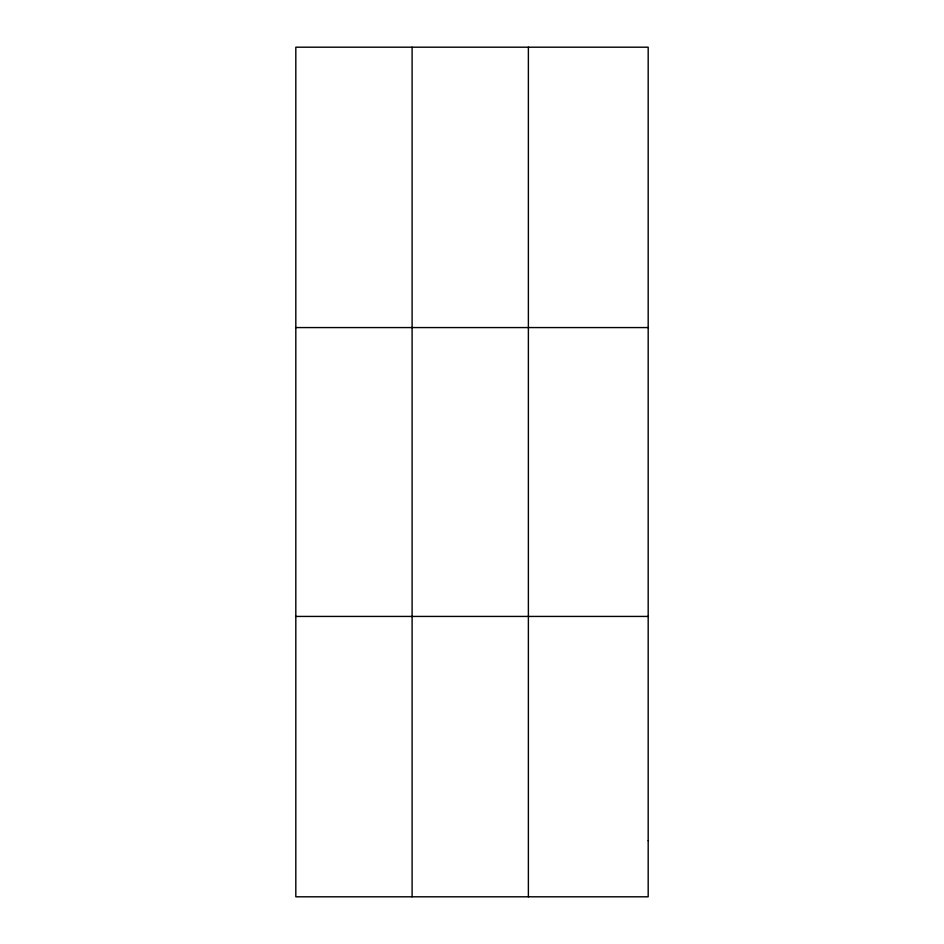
<?xml version="1.0" encoding="UTF-8"?>
<svg xmlns="http://www.w3.org/2000/svg" width="944" height="944" viewBox="0 0 944 944"><rect width="100%" height="100%" fill="white"/><g stroke="black" fill="none" stroke-linecap="round" stroke-linejoin="round"><path stroke-width="1.42" d="M412.103 47.2L412.103 896.8M528.38 47.2L528.38 896.8M295.814 327.568L648.186 327.568M295.814 616.432L648.186 616.432M648.186 840.726L648.186 896.8L295.814 896.8L295.814 47.2L648.186 47.2L648.186 840.726"/></g></svg>
